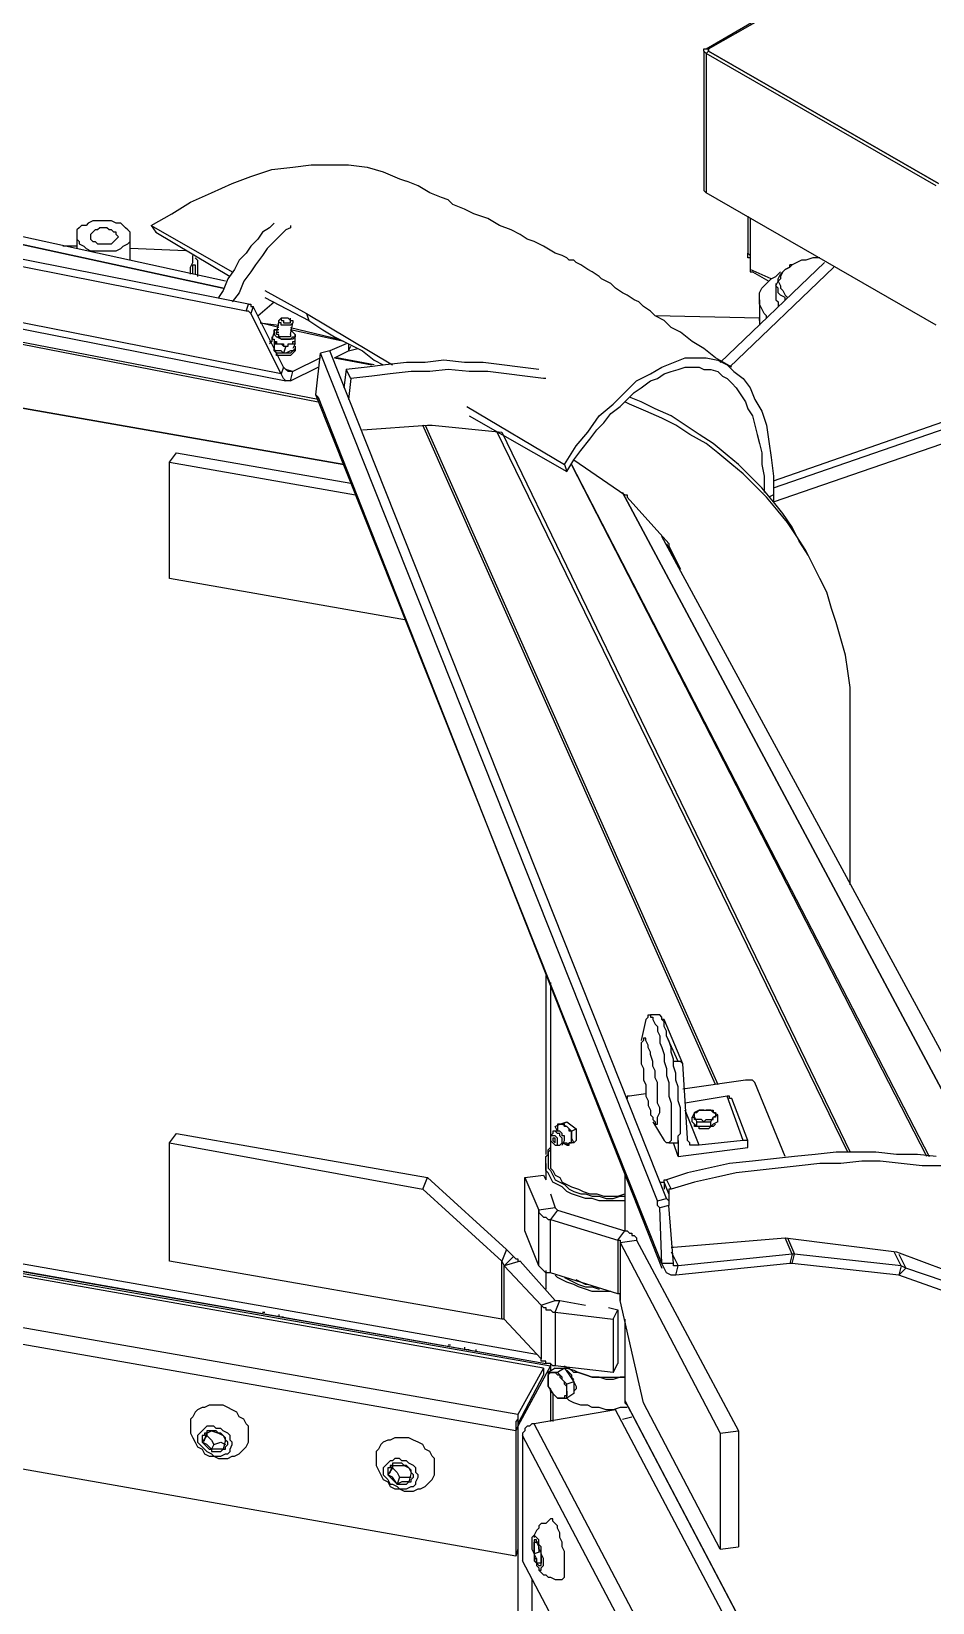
# Model space of a CAD drawing. Extents: x 3 to 592, y 5 to 207.
# Drawn here: x 193.94 to 207.63, y 78.35 to 102.22 of the extents above; entities that cross this region are included whole.
import ezdxf

# ---------------------------------------------------------------- set-up
doc = ezdxf.new("R2010")
doc.units = 0
doc.layers.get('0').update_dxf_attribs({"linetype": 'CONTINUOUS'})
picture_1 = doc.add_image_def('image3.jpg', size_in_pixel=(600, 560))

msp = doc.modelspace()

# ---------------------------------------------------------------- linework, layer by layer
at = {"color": 7}
for points in [[(204.187778, 101.952778), (207.398056, 103.8225)], [(204.223056, 101.952778), (207.503889, 103.8225)], [(204.223056, 101.952778), (207.433333, 103.787222)], [(197.202778, 97.966389), (171.061944, 103.152222)], [(197.238056, 98.072222), (171.097222, 103.258056)], [(196.85, 98.319167), (174.766111, 103.116944)], [(174.766111, 103.116944), (196.85, 98.319167)], [(196.885278, 98.425), (174.801389, 103.258056)], [(196.885278, 98.425), (174.801389, 103.258056)], [(197.731944, 97.013889), (170.885556, 102.305556)], [(170.920833, 102.199722), (197.8025, 96.908056)], [(204.187778, 101.882222), (204.1525, 101.9175), (204.1525, 101.952778), (204.187778, 101.952778)], [(204.1525, 101.9175), (204.1525, 99.800833)], [(204.187778, 101.952778), (204.223056, 101.952778)], [(204.223056, 101.9175), (204.187778, 101.882222)], [(204.223056, 101.9175), (204.223056, 101.952778)], [(204.223056, 101.952778), (204.223056, 101.9175)], [(207.715556, 99.906667), (204.223056, 101.9175)], [(204.223056, 101.9175), (207.715556, 99.906667)], [(204.187778, 101.882222), (204.187778, 99.765556)], [(207.680278, 99.871389), (204.187778, 101.882222)], [(198.296389, 96.625833), (173.460833, 101.423611)], [(173.496111, 101.423611), (198.296389, 96.590556)], [(198.684444, 95.638056), (173.531389, 100.047778)], [(173.531389, 100.047778), (198.684444, 95.638056)], [(195.756389, 99.271667), (196.073889, 99.448056), (196.356111, 99.624444), (196.673611, 99.765556), (196.991111, 99.906667), (197.273333, 100.0125), (197.590833, 100.118333), (197.908333, 100.153611), (198.190556, 100.188889), (198.472778, 100.188889), (198.755, 100.188889), (199.037222, 100.153611), (199.284167, 100.083056), (199.531111, 99.977222), (199.636944, 99.941944)], [(204.575833, 97.119722), (204.328889, 97.260833), (204.1525, 97.401944), (203.976111, 97.507778), (203.799722, 97.648889), (203.658611, 97.719444), (203.552778, 97.825278), (203.411667, 97.895833), (203.341111, 97.966389), (203.235278, 98.036944), (203.164722, 98.1075), (203.094167, 98.142778), (202.988333, 98.213333), (202.917778, 98.248611), (202.811944, 98.319167), (202.741389, 98.389722), (202.670833, 98.425), (202.600278, 98.460278), (202.565, 98.495556), (202.459167, 98.566111), (202.388611, 98.601389), (202.282778, 98.671944), (202.212222, 98.707222), (202.176944, 98.7425), (202.106389, 98.7425), (202.071111, 98.777778), (202.000556, 98.813056), (201.894722, 98.848333), (201.718333, 98.954167), (201.577222, 99.024722), (201.471389, 99.06), (201.365556, 99.130556), (201.224444, 99.201111), (201.048056, 99.271667), (200.871667, 99.3775), (200.66, 99.448056), (200.518889, 99.518611), (200.3425, 99.589167), (200.271944, 99.659722), (200.166111, 99.695), (199.989722, 99.765556), (199.813333, 99.871389), (199.636944, 99.941944)], [(204.187778, 99.765556), (204.1525, 99.800833)], [(207.680278, 97.754722), (204.187778, 99.765556)], [(205.210833, 95.391111), (217.663889, 99.730278)], [(205.210833, 95.285278), (217.663889, 99.589167)], [(197.626111, 99.306944), (197.555556, 99.236389), (197.449722, 99.165833), (197.379167, 99.06), (197.273333, 98.954167), (197.202778, 98.848333), (197.096944, 98.7425), (197.026389, 98.601389), (196.920556, 98.460278), (196.85, 98.283889), (196.779444, 98.178056)], [(204.822778, 99.412778), (204.822778, 98.848333)], [(204.858056, 99.3775), (204.858056, 98.601389)], [(205.210833, 95.073611), (217.805, 99.412778)], [(194.6275, 99.095278), (194.6275, 98.918889)], [(195.438889, 98.7425), (195.438889, 99.095278)], [(195.756389, 99.271667), (196.991111, 98.566111)], [(195.756389, 99.271667), (195.826944, 99.165833)], [(195.826944, 99.165833), (196.955833, 98.495556)], [(197.873056, 99.271667), (197.873056, 99.236389), (197.8025, 99.201111), (197.696667, 99.095278), (197.626111, 99.024722), (197.520278, 98.918889), (197.449722, 98.813056), (197.343889, 98.671944), (197.273333, 98.566111), (197.1675, 98.425), (197.096944, 98.248611), (196.991111, 98.1075)], [(194.6275, 98.954167), (194.415833, 98.954167)], [(196.285556, 98.883611), (195.438889, 98.918889)], [(196.356111, 98.636667), (196.391389, 98.707222), (196.391389, 98.777778), (196.391389, 98.813056)], [(204.858056, 98.777778), (204.822778, 98.777778), (204.822778, 98.813056), (204.822778, 98.848333)], [(204.822778, 98.848333), (204.858056, 98.813056)], [(196.356111, 98.530833), (196.356111, 98.566111), (196.356111, 98.636667)], [(196.391389, 98.530833), (196.391389, 98.566111), (196.391389, 98.601389), (196.391389, 98.636667), (196.391389, 98.671944), (196.426667, 98.671944), (196.426667, 98.636667), (196.426667, 98.601389), (196.426667, 98.566111), (196.426667, 98.530833)], [(196.426667, 98.777778), (196.461944, 98.7425), (196.461944, 98.707222), (196.461944, 98.636667), (196.461944, 98.530833), (196.461944, 98.495556)], [(204.399444, 97.190278), (205.986944, 98.707222)], [(206.128056, 98.636667), (204.540556, 97.119722)], [(204.858056, 98.777778), (204.858056, 98.7425)], [(204.858056, 98.601389), (204.858056, 98.566111), (204.893333, 98.566111)], [(205.175556, 98.460278), (204.858056, 98.601389)], [(204.893333, 98.566111), (205.140278, 98.425)], [(205.105, 97.860556), (205.105, 97.895833), (205.069722, 97.931111), (205.034444, 98.001667), (204.999167, 98.072222), (204.999167, 98.1075), (204.999167, 98.178056), (204.999167, 98.248611), (205.034444, 98.319167), (205.069722, 98.354444), (205.140278, 98.425), (205.175556, 98.460278), (205.246111, 98.495556), (205.316667, 98.566111)], [(205.387222, 98.142778), (205.387222, 98.178056), (205.316667, 98.213333), (205.281389, 98.248611), (205.281389, 98.319167), (205.246111, 98.354444), (205.281389, 98.425), (205.281389, 98.460278), (205.316667, 98.530833), (205.351944, 98.566111), (205.387222, 98.601389), (205.457778, 98.636667), (205.457778, 98.671944)], [(205.916389, 98.777778), (205.881111, 98.777778), (205.810556, 98.777778), (205.704722, 98.7425), (205.634167, 98.7425), (205.563611, 98.707222), (205.493056, 98.671944), (205.457778, 98.636667), (205.387222, 98.601389), (205.351944, 98.566111), (205.316667, 98.495556), (205.316667, 98.460278), (205.281389, 98.425), (205.316667, 98.354444), (205.316667, 98.319167), (205.351944, 98.283889), (205.387222, 98.213333), (205.4225, 98.178056)], [(205.493056, 98.671944), (205.457778, 98.671944)], [(205.246111, 98.389722), (205.246111, 98.178056)], [(197.379167, 97.895833), (197.626111, 98.1075)], [(197.485, 98.283889), (198.12, 97.931111)], [(197.485, 98.178056), (198.155278, 97.825278)], [(204.999167, 98.142778), (204.999167, 97.754722)], [(205.246111, 98.178056), (205.246111, 98.142778), (205.281389, 98.1075), (205.281389, 98.036944)], [(197.202778, 97.966389), (197.238056, 98.072222)], [(197.273333, 97.931111), (197.238056, 97.966389), (197.202778, 97.966389)], [(197.238056, 98.072222), (197.273333, 98.072222), (197.273333, 98.036944), (197.308611, 98.036944)], [(197.308611, 98.036944), (197.273333, 97.931111)], [(197.731944, 97.013889), (197.273333, 97.931111)], [(197.767222, 97.119722), (197.308611, 98.036944)], [(197.873056, 97.825278), (197.908333, 97.825278), (197.908333, 97.79), (197.873056, 97.754722), (197.837778, 97.754722), (197.8025, 97.754722), (197.767222, 97.754722), (197.731944, 97.754722), (197.731944, 97.79), (197.696667, 97.79), (197.696667, 97.825278), (197.731944, 97.860556)], [(197.873056, 97.825278), (197.873056, 97.860556)], [(198.12, 97.931111), (199.425278, 97.155)], [(198.12, 97.931111), (198.155278, 97.825278)], [(204.999167, 97.860556), (203.411667, 97.895833)], [(204.999167, 97.825278), (204.999167, 97.860556)], [(197.696667, 97.719444), (197.414444, 97.79)], [(197.414444, 97.79), (197.696667, 97.754722)], [(197.626111, 97.648889), (197.590833, 97.543056)], [(197.696667, 97.684167), (197.661389, 97.684167), (197.626111, 97.684167), (197.626111, 97.648889), (197.626111, 97.613611), (197.661389, 97.578333), (197.696667, 97.578333), (197.731944, 97.543056)], [(197.731944, 97.543056), (197.661389, 97.578333), (197.626111, 97.613611), (197.626111, 97.648889), (197.626111, 97.684167), (197.661389, 97.684167)], [(197.696667, 97.825278), (197.661389, 97.648889)], [(197.731944, 97.578333), (197.696667, 97.578333), (197.696667, 97.613611), (197.661389, 97.613611), (197.661389, 97.648889), (197.696667, 97.648889)], [(197.731944, 97.543056), (197.767222, 97.543056), (197.8025, 97.543056), (197.837778, 97.543056), (197.873056, 97.543056), (197.908333, 97.578333), (197.943611, 97.578333), (197.943611, 97.613611), (197.908333, 97.648889), (197.873056, 97.684167)], [(197.908333, 97.648889), (197.943611, 97.613611), (197.943611, 97.578333), (197.908333, 97.543056), (197.873056, 97.543056), (197.837778, 97.543056), (197.8025, 97.543056), (197.767222, 97.543056), (197.731944, 97.543056)], [(197.873056, 97.613611), (197.873056, 97.578333), (197.837778, 97.578333), (197.8025, 97.578333), (197.767222, 97.578333), (197.731944, 97.578333)], [(197.873056, 97.613611), (197.908333, 97.79)], [(197.873056, 97.719444), (198.613889, 97.543056)], [(198.684444, 97.507778), (197.873056, 97.684167)], [(198.155278, 97.825278), (198.366944, 97.684167), (198.543333, 97.578333), (198.755, 97.4725), (198.966667, 97.366667), (199.143056, 97.225556), (199.284167, 97.155)], [(197.555556, 97.4725), (197.590833, 97.507778)], [(197.555556, 97.507778), (197.590833, 97.507778)], [(197.590833, 97.578333), (197.590833, 97.507778)], [(197.590833, 97.578333), (197.590833, 97.543056)], [(197.590833, 97.543056), (197.626111, 97.543056), (197.626111, 97.507778)], [(197.626111, 97.507778), (197.661389, 97.507778), (197.661389, 97.4725)], [(197.626111, 97.507778), (197.661389, 97.4725)], [(197.626111, 97.507778), (197.626111, 97.4725)], [(197.626111, 97.4725), (197.626111, 97.401944)], [(197.626111, 97.4725), (197.661389, 97.4725)], [(197.943611, 97.437222), (197.943611, 97.401944), (197.908333, 97.366667), (197.873056, 97.366667), (197.8025, 97.331389), (197.767222, 97.331389), (197.731944, 97.366667), (197.661389, 97.366667), (197.626111, 97.366667), (197.626111, 97.401944)], [(197.943611, 97.437222), (197.943611, 97.401944), (197.943611, 97.366667), (197.908333, 97.366667), (197.873056, 97.331389), (197.8025, 97.331389), (197.767222, 97.331389), (197.731944, 97.331389), (197.661389, 97.331389), (197.626111, 97.366667)], [(197.661389, 97.4725), (197.696667, 97.4725), (197.731944, 97.4725)], [(197.731944, 97.4725), (197.767222, 97.4725), (197.767222, 97.437222), (197.8025, 97.437222), (197.837778, 97.437222)], [(197.731944, 97.4725), (197.767222, 97.437222)], [(197.8025, 97.437222), (197.767222, 97.331389)], [(197.767222, 97.437222), (197.8025, 97.437222), (197.837778, 97.437222)], [(197.767222, 97.437222), (197.8025, 97.437222)], [(197.8025, 97.437222), (197.837778, 97.437222)], [(197.837778, 97.437222), (197.837778, 97.4725), (197.873056, 97.4725), (197.908333, 97.4725)], [(197.908333, 97.4725), (197.908333, 97.507778), (197.943611, 97.507778)], [(197.908333, 97.4725), (197.908333, 97.507778), (197.943611, 97.507778)], [(197.908333, 97.4725), (197.943611, 97.4725)], [(197.943611, 97.4725), (197.908333, 97.401944)], [(197.943611, 97.507778), (197.943611, 97.578333)], [(197.943611, 97.4725), (197.943611, 97.507778)], [(197.943611, 97.366667), (197.943611, 97.401944)], [(198.719722, 97.4725), (198.472778, 97.366667)], [(198.755, 97.4725), (198.755, 97.366667)], [(198.755, 97.366667), (198.790278, 97.437222)], [(198.755, 97.366667), (198.896111, 97.401944)], [(197.943611, 97.366667), (197.908333, 97.331389), (197.873056, 97.296111), (197.8025, 97.296111), (197.767222, 97.296111), (197.731944, 97.296111), (197.661389, 97.296111), (197.661389, 97.331389)], [(198.331667, 97.260833), (197.908333, 97.049167)], [(198.261111, 96.696389), (198.331667, 97.331389)], [(198.472778, 97.366667), (198.331667, 97.331389)], [(198.472778, 97.366667), (198.331667, 97.331389)], [(203.446944, 84.455), (198.331667, 97.331389)], [(203.588056, 84.490278), (198.472778, 97.366667)], [(198.543333, 97.260833), (198.755, 97.366667)], [(198.543333, 97.260833), (199.107778, 97.155)], [(199.143056, 97.155), (198.578611, 97.260833)], [(201.647778, 97.084444), (201.365556, 97.119722), (201.083333, 97.155), (200.801111, 97.190278), (200.518889, 97.190278), (200.201389, 97.225556), (199.919167, 97.190278), (199.636944, 97.190278), (199.319444, 97.155), (199.037222, 97.119722), (198.719722, 97.084444)], [(202.035833, 95.638056), (202.212222, 95.920278), (202.388611, 96.131944), (202.565, 96.378889), (202.776667, 96.555278), (202.953056, 96.731667), (203.129444, 96.908056), (203.341111, 97.013889), (203.5175, 97.119722), (203.693889, 97.190278), (203.870278, 97.260833), (204.046667, 97.260833), (204.187778, 97.260833), (204.364167, 97.225556), (204.505278, 97.155), (204.611111, 97.049167), (204.752222, 96.943333), (204.858056, 96.802222), (204.928611, 96.625833), (205.034444, 96.449444), (205.105, 96.237778), (205.140278, 95.990833), (205.175556, 95.743889), (205.210833, 95.461667), (205.210833, 95.179444)], [(197.767222, 97.119722), (197.731944, 97.013889)], [(197.873056, 96.908056), (197.837778, 96.908056), (197.8025, 96.908056), (197.767222, 96.943333), (197.731944, 97.013889)], [(197.908333, 97.049167), (197.873056, 97.049167), (197.837778, 97.049167), (197.8025, 97.084444), (197.767222, 97.119722)], [(197.908333, 97.049167), (197.8025, 97.084444)], [(197.873056, 96.908056), (198.296389, 97.119722)], [(197.873056, 96.908056), (197.908333, 97.049167)], [(198.719722, 97.084444), (198.684444, 96.802222)], [(198.790278, 96.943333), (198.719722, 97.084444)], [(198.790278, 96.943333), (198.755, 96.625833)], [(201.753611, 96.943333), (201.718333, 96.943333), (201.436111, 96.978611), (201.153889, 97.013889), (200.871667, 97.049167), (200.589444, 97.049167), (200.271944, 97.084444), (199.989722, 97.049167), (199.7075, 97.049167), (199.39, 97.013889), (199.107778, 96.978611), (198.790278, 96.943333)], [(202.071111, 95.532222), (202.176944, 95.708611), (202.282778, 95.849722), (202.423889, 96.026111), (202.529722, 96.167222), (202.635556, 96.273056), (202.741389, 96.414167), (202.8825, 96.52), (202.988333, 96.625833), (203.094167, 96.731667), (203.2, 96.802222), (203.341111, 96.908056), (203.446944, 96.943333), (203.552778, 97.013889), (203.658611, 97.049167), (203.764444, 97.084444), (203.870278, 97.119722), (203.976111, 97.119722), (204.081944, 97.119722), (204.1525, 97.084444), (204.258333, 97.084444), (204.364167, 97.049167), (204.434722, 96.978611), (204.505278, 96.943333), (204.575833, 96.872778), (204.646389, 96.802222), (204.716944, 96.696389), (204.7875, 96.590556), (204.822778, 96.484722), (204.893333, 96.378889), (204.928611, 96.237778), (204.963889, 96.096667), (204.999167, 95.955556), (205.034444, 95.814444), (205.034444, 95.638056), (205.069722, 95.461667), (205.069722, 95.285278), (205.069722, 95.214722)], [(203.5175, 83.5025), (198.261111, 96.696389)], [(198.261111, 96.696389), (198.296389, 96.661111)], [(198.296389, 96.661111), (203.5175, 83.431944)], [(205.74, 94.262222), (205.598889, 94.473889), (205.493056, 94.685556), (205.351944, 94.897222), (205.210833, 95.073611), (205.034444, 95.285278), (204.858056, 95.461667), (204.681667, 95.638056), (204.505278, 95.779167), (204.293611, 95.955556), (204.081944, 96.096667), (203.870278, 96.237778), (203.658611, 96.378889), (203.411667, 96.484722), (203.2, 96.590556), (203.023611, 96.661111)], [(200.554167, 96.52), (202.035833, 95.638056)], [(206.375, 91.7575), (206.375, 92.004444), (206.375, 92.251389), (206.339722, 92.498333), (206.304444, 92.745278), (206.233889, 92.992222), (206.163333, 93.239167), (206.092778, 93.450833), (206.022222, 93.697778), (205.916389, 93.909444), (205.810556, 94.121111), (205.704722, 94.332778), (205.563611, 94.544444), (205.4225, 94.756111), (205.281389, 94.9325), (205.105, 95.144167), (204.928611, 95.320556), (204.752222, 95.496944), (204.575833, 95.638056), (204.364167, 95.814444), (204.187778, 95.955556), (203.940833, 96.096667), (203.729167, 96.237778), (203.5175, 96.343611), (203.270556, 96.449444), (203.023611, 96.555278), (202.953056, 96.590556)], [(198.966667, 96.167222), (199.954444, 96.237778)], [(204.328889, 86.218889), (199.883889, 96.237778)], [(199.919167, 96.237778), (204.364167, 86.218889)], [(199.954444, 96.237778), (199.989722, 96.237778), (200.025, 96.237778)], [(200.025, 96.237778), (201.083333, 96.131944)], [(200.589444, 96.378889), (202.071111, 95.532222)], [(206.339722, 85.195833), (201.012778, 96.131944)], [(201.083333, 96.131944), (206.375, 85.195833)], [(196.038611, 95.673333), (196.144444, 95.814444)], [(196.144444, 95.814444), (198.790278, 95.355833)], [(202.176944, 95.708611), (202.953056, 95.179444)], [(196.038611, 93.909444), (196.038611, 95.673333)], [(196.038611, 95.673333), (198.860833, 95.179444)], [(202.035833, 95.638056), (202.071111, 95.532222)], [(207.539167, 85.125278), (202.141667, 95.638056)], [(202.141667, 95.638056), (207.574444, 85.125278)], [(208.385833, 84.984167), (202.917778, 95.214722)], [(202.917778, 95.214722), (208.385833, 84.984167)], [(202.953056, 95.179444), (202.988333, 95.179444), (202.988333, 95.144167)], [(202.988333, 95.144167), (203.623333, 94.438611)], [(205.210833, 95.179444), (205.140278, 95.144167)], [(205.210833, 95.179444), (205.210833, 95.073611)], [(208.738611, 84.913611), (203.5175, 94.544444)], [(208.738611, 84.913611), (203.5175, 94.544444)], [(203.588056, 94.438611), (203.729167, 94.156389)], [(203.623333, 94.438611), (203.623333, 94.403333)], [(203.623333, 94.403333), (203.799722, 94.050556)], [(205.810556, 94.121111), (205.74, 94.262222)], [(199.636944, 93.274444), (196.038611, 93.909444)], [(206.375, 89.252778), (206.375, 91.7575)], [(201.753611, 87.876944), (201.753611, 85.160556)], [(201.824167, 87.771111), (201.824167, 85.231111)], [(201.824167, 87.735833), (201.824167, 85.4075)], [(203.270556, 87.206667), (203.2, 86.889167)], [(203.270556, 87.206667), (203.305833, 87.241944), (203.305833, 87.277222), (203.341111, 87.277222), (203.341111, 87.241944), (203.376389, 87.241944), (203.376389, 87.206667), (203.411667, 87.136111), (203.446944, 87.100833), (203.446944, 87.030278), (203.482222, 86.959722), (203.482222, 86.853889), (203.5175, 86.783333), (203.552778, 86.6775), (203.552778, 86.571667), (203.588056, 86.465833), (203.588056, 86.36), (203.623333, 86.254167), (203.623333, 86.148333), (203.623333, 86.0425), (203.658611, 85.936667), (203.658611, 85.866111), (203.658611, 85.760278)], [(203.446944, 87.277222), (203.341111, 87.277222)], [(203.799722, 85.760278), (203.799722, 85.866111), (203.764444, 85.971944), (203.764444, 86.077778), (203.764444, 86.183611), (203.729167, 86.289444), (203.729167, 86.395278), (203.693889, 86.501111), (203.693889, 86.606944), (203.658611, 86.712778), (203.658611, 86.783333), (203.623333, 86.889167), (203.588056, 86.959722), (203.588056, 87.030278), (203.552778, 87.100833), (203.552778, 87.171389), (203.5175, 87.206667), (203.5175, 87.241944), (203.482222, 87.277222), (203.446944, 87.277222)], [(203.552778, 87.206667), (203.5175, 87.206667)], [(203.835, 86.536389), (203.552778, 87.206667)], [(201.718333, 81.915), (173.496111, 86.889167)], [(173.531389, 87.065556), (201.6125, 82.126667)], [(173.566667, 86.959722), (201.753611, 81.985556)], [(173.601944, 86.889167), (201.824167, 81.950278)], [(173.637222, 86.924444), (201.753611, 81.985556)], [(203.764444, 86.571667), (203.588056, 86.959722)], [(203.764444, 86.571667), (203.693889, 86.571667)], [(203.835, 86.536389), (203.799722, 86.571667), (203.764444, 86.571667)], [(203.905556, 85.4075), (203.835, 86.536389)], [(204.7875, 86.289444), (203.835, 86.148333)], [(204.928611, 86.254167), (204.893333, 86.289444), (204.858056, 86.289444), (204.822778, 86.289444), (204.7875, 86.289444)], [(205.387222, 85.125278), (204.928611, 86.254167)], [(201.330278, 81.209444), (173.108056, 86.148333)], [(203.023611, 86.0425), (202.988333, 86.0425), (202.988333, 86.007222)], [(203.270556, 86.077778), (203.023611, 86.0425)], [(204.505278, 86.0425), (203.870278, 85.936667)], [(204.752222, 85.372222), (204.505278, 86.0425)], [(204.575833, 86.007222), (204.540556, 86.007222), (204.540556, 86.0425), (204.505278, 86.0425)], [(204.822778, 85.372222), (204.575833, 86.007222)], [(201.295, 80.9625), (173.072778, 85.901389)], [(203.658611, 85.760278), (203.658611, 85.654444), (203.658611, 85.583889), (203.658611, 85.513333), (203.658611, 85.478056), (203.658611, 85.4075), (203.658611, 85.372222), (203.623333, 85.336944), (203.588056, 85.336944), (203.552778, 85.372222)], [(203.729167, 85.336944), (203.764444, 85.336944), (203.764444, 85.372222), (203.764444, 85.4075), (203.764444, 85.442778), (203.799722, 85.478056), (203.799722, 85.548611), (203.799722, 85.619167), (203.799722, 85.689722), (203.799722, 85.760278)], [(204.081944, 85.301667), (203.870278, 85.830833)], [(204.011389, 85.795556), (203.976111, 85.725)], [(203.976111, 85.654444), (203.976111, 85.725)], [(203.976111, 85.725), (204.011389, 85.725)], [(204.011389, 85.795556), (204.046667, 85.795556), (204.081944, 85.830833), (204.117222, 85.830833), (204.1525, 85.830833), (204.187778, 85.830833)], [(204.081944, 85.830833), (204.011389, 85.795556)], [(204.011389, 85.725), (204.011389, 85.760278), (204.011389, 85.795556)], [(204.1525, 85.654444), (204.117222, 85.689722), (204.081944, 85.689722), (204.046667, 85.689722), (204.011389, 85.689722), (204.011389, 85.725)], [(204.011389, 85.725), (204.046667, 85.654444)], [(204.1525, 85.830833), (204.081944, 85.830833)], [(204.1525, 85.654444), (204.187778, 85.689722), (204.223056, 85.689722), (204.258333, 85.689722), (204.293611, 85.689722), (204.293611, 85.725)], [(204.187778, 85.830833), (204.223056, 85.830833), (204.258333, 85.830833), (204.293611, 85.830833), (204.293611, 85.795556)], [(204.258333, 85.830833), (204.187778, 85.830833)], [(204.293611, 85.795556), (204.258333, 85.830833)], [(204.258333, 85.654444), (204.293611, 85.725)], [(204.293611, 85.795556), (204.328889, 85.795556), (204.328889, 85.760278), (204.328889, 85.725), (204.293611, 85.725)], [(204.364167, 85.760278), (204.293611, 85.795556)], [(204.293611, 85.725), (204.364167, 85.760278)], [(204.364167, 85.654444), (204.364167, 85.760278)], [(196.038611, 85.336944), (196.144444, 85.478056)], [(196.144444, 85.478056), (199.954444, 84.807778)], [(201.859444, 85.478056), (201.824167, 85.442778)], [(201.965278, 85.301667), (202.000556, 85.336944), (202.000556, 85.372222), (202.000556, 85.4075), (201.965278, 85.442778), (201.965278, 85.478056), (201.93, 85.478056), (201.894722, 85.513333), (201.859444, 85.513333), (201.859444, 85.478056)], [(201.894722, 85.583889), (201.965278, 85.619167)], [(201.894722, 85.583889), (201.965278, 85.619167)], [(201.93, 85.513333), (201.894722, 85.583889)], [(201.93, 85.513333), (201.894722, 85.513333)], [(201.965278, 85.619167), (201.93, 85.619167), (201.93, 85.583889), (201.93, 85.548611), (201.93, 85.513333)], [(202.035833, 85.372222), (202.035833, 85.4075), (202.035833, 85.442778), (202.000556, 85.442778), (202.000556, 85.478056), (201.965278, 85.513333), (201.93, 85.513333)], [(201.965278, 85.619167), (202.071111, 85.654444)], [(202.071111, 85.583889), (202.035833, 85.583889), (202.035833, 85.619167), (202.000556, 85.619167), (201.965278, 85.619167)], [(201.965278, 85.619167), (202.000556, 85.619167)], [(202.000556, 85.619167), (202.071111, 85.654444)], [(202.000556, 85.619167), (202.071111, 85.583889)], [(202.071111, 85.654444), (202.212222, 85.548611)], [(202.141667, 85.4075), (202.141667, 85.442778), (202.141667, 85.478056), (202.141667, 85.513333), (202.106389, 85.513333), (202.106389, 85.548611), (202.071111, 85.583889)], [(202.071111, 85.583889), (202.141667, 85.513333)], [(202.141667, 85.513333), (202.212222, 85.548611)], [(202.141667, 85.513333), (202.141667, 85.4075)], [(202.212222, 85.548611), (202.212222, 85.372222)], [(203.376389, 85.654444), (203.552778, 85.372222)], [(204.011389, 85.619167), (203.976111, 85.654444)], [(204.046667, 85.583889), (204.011389, 85.619167)], [(204.046667, 85.583889), (204.011389, 85.583889), (204.011389, 85.619167)], [(204.046667, 85.583889), (204.046667, 85.654444)], [(204.046667, 85.654444), (204.081944, 85.654444), (204.1525, 85.654444)], [(204.1525, 85.583889), (204.046667, 85.583889)], [(204.328889, 85.619167), (204.293611, 85.583889), (204.258333, 85.583889), (204.223056, 85.548611), (204.187778, 85.548611), (204.117222, 85.548611), (204.081944, 85.548611), (204.081944, 85.583889)], [(204.1525, 85.654444), (204.187778, 85.654444), (204.258333, 85.654444)], [(204.258333, 85.583889), (204.1525, 85.583889)], [(204.258333, 85.583889), (204.258333, 85.654444)], [(204.293611, 85.619167), (204.258333, 85.583889)], [(204.364167, 85.654444), (204.293611, 85.619167)], [(196.038611, 83.537778), (196.038611, 85.336944)], [(196.038611, 85.336944), (199.883889, 84.631389)], [(201.788889, 84.878333), (201.753611, 84.913611), (201.753611, 84.984167), (201.753611, 85.054722), (201.753611, 85.125278), (201.788889, 85.160556), (201.788889, 85.231111), (201.824167, 85.266389)], [(201.824167, 85.231111), (201.788889, 85.195833), (201.788889, 85.125278), (201.788889, 85.09), (201.788889, 85.019444), (201.788889, 84.948889), (201.824167, 84.913611)], [(201.824167, 85.4075), (201.824167, 85.054722)], [(201.894722, 85.301667), (201.965278, 85.301667)], [(202.000556, 85.301667), (202.035833, 85.372222)], [(202.071111, 85.301667), (202.000556, 85.336944)], [(202.000556, 85.336944), (202.035833, 85.336944), (202.071111, 85.336944), (202.071111, 85.301667), (202.106389, 85.301667), (202.106389, 85.336944)], [(202.106389, 85.336944), (202.071111, 85.301667)], [(202.106389, 85.336944), (202.141667, 85.336944), (202.141667, 85.372222), (202.141667, 85.4075)], [(202.176944, 85.336944), (202.106389, 85.336944)], [(202.141667, 85.4075), (202.176944, 85.336944)], [(202.176944, 85.336944), (202.212222, 85.372222)], [(203.623333, 85.336944), (203.729167, 85.336944)], [(203.764444, 85.125278), (203.693889, 85.336944)], [(203.764444, 85.372222), (203.764444, 85.125278)], [(203.764444, 85.125278), (204.822778, 85.266389)], [(204.081944, 85.301667), (204.046667, 85.301667), (204.011389, 85.301667), (203.976111, 85.301667), (203.940833, 85.301667), (203.940833, 85.336944), (203.905556, 85.372222), (203.905556, 85.4075)], [(204.752222, 85.372222), (204.081944, 85.301667)], [(204.822778, 85.336944), (204.822778, 85.372222), (204.7875, 85.372222), (204.752222, 85.372222)], [(204.822778, 85.266389), (204.822778, 85.336944)], [(201.753611, 85.019444), (201.753611, 84.7725)], [(201.824167, 85.054722), (201.824167, 85.019444), (201.824167, 84.948889), (201.859444, 84.913611), (201.894722, 84.843056), (201.965278, 84.807778), (202.000556, 84.737222), (202.071111, 84.701944), (202.141667, 84.666667), (202.2475, 84.631389), (202.318056, 84.596111), (202.423889, 84.560833), (202.529722, 84.560833), (202.635556, 84.525556), (202.741389, 84.525556), (202.847222, 84.525556), (202.953056, 84.560833)], [(207.680278, 85.125278), (207.398056, 85.160556), (207.080556, 85.160556), (206.763056, 85.195833), (206.445556, 85.195833), (206.163333, 85.195833), (205.845833, 85.160556), (205.528333, 85.125278), (205.210833, 85.09), (204.893333, 85.054722), (204.540556, 85.019444), (204.223056, 84.948889), (203.905556, 84.878333), (203.588056, 84.7725)], [(207.786111, 84.984167), (207.468611, 84.984167), (207.151111, 85.019444), (206.833611, 85.054722), (206.551389, 85.054722), (206.233889, 85.019444), (205.916389, 85.019444), (205.598889, 84.984167), (205.281389, 84.948889), (204.963889, 84.913611), (204.646389, 84.878333), (204.328889, 84.807778), (204.011389, 84.737222), (203.658611, 84.631389)], [(199.883889, 84.631389), (199.954444, 84.807778)], [(199.954444, 84.807778), (201.153889, 83.714167)], [(201.436111, 84.807778), (201.718333, 84.843056)], [(201.436111, 84.807778), (201.647778, 84.313889)], [(201.436111, 83.996389), (201.436111, 84.807778)], [(201.718333, 84.843056), (201.753611, 84.7725)], [(202.953056, 84.455), (202.8825, 84.455), (202.776667, 84.455), (202.670833, 84.455), (202.565, 84.455), (202.459167, 84.490278), (202.353333, 84.490278), (202.2475, 84.525556), (202.141667, 84.560833), (202.071111, 84.596111), (202.000556, 84.666667), (201.93, 84.701944), (201.859444, 84.737222), (201.824167, 84.807778), (201.788889, 84.878333)], [(201.824167, 84.913611), (201.859444, 84.843056), (201.894722, 84.7725), (201.965278, 84.737222), (202.035833, 84.701944), (202.106389, 84.631389), (202.176944, 84.596111), (202.282778, 84.560833), (202.353333, 84.560833), (202.459167, 84.525556), (202.565, 84.525556), (202.670833, 84.490278), (202.776667, 84.490278), (202.8825, 84.525556), (202.953056, 84.525556)], [(202.953056, 84.878333), (202.953056, 83.996389)], [(203.482222, 84.737222), (203.5175, 84.737222), (203.552778, 84.737222)], [(203.552778, 84.737222), (203.552778, 84.7725)], [(203.552778, 84.737222), (203.552778, 84.7725), (203.588056, 84.7725)], [(203.623333, 84.560833), (203.552778, 84.737222)], [(203.552778, 84.737222), (203.552778, 84.631389)], [(203.588056, 84.7725), (203.658611, 84.631389)], [(199.883889, 84.631389), (201.083333, 83.537778)], [(201.824167, 84.560833), (201.894722, 84.349167)], [(203.446944, 84.455), (203.588056, 84.490278)], [(203.588056, 84.490278), (203.623333, 84.455), (203.623333, 84.419722), (203.623333, 84.384444)], [(203.658611, 84.631389), (203.623333, 84.631389), (203.623333, 84.596111), (203.623333, 84.560833)], [(203.623333, 84.560833), (203.623333, 84.384444)], [(201.894722, 84.349167), (201.647778, 84.313889)], [(201.647778, 84.313889), (201.647778, 84.278611), (201.683056, 84.243333), (201.718333, 84.208056), (201.753611, 84.208056), (201.788889, 84.172778), (201.824167, 84.172778)], [(201.647778, 83.467222), (201.647778, 84.313889)], [(201.93, 84.313889), (201.824167, 84.172778)], [(201.894722, 84.349167), (201.93, 84.313889)], [(201.93, 84.313889), (202.953056, 83.996389)], [(203.482222, 84.349167), (203.446944, 84.384444), (203.446944, 84.419722), (203.446944, 84.455)], [(203.623333, 84.384444), (203.482222, 84.349167)], [(203.5175, 83.5025), (203.482222, 84.349167)], [(203.693889, 83.5025), (203.623333, 84.384444)], [(201.295, 79.0575), (173.072778, 84.031667)], [(201.824167, 84.172778), (202.847222, 83.855278)], [(201.824167, 83.361389), (201.824167, 84.172778)], [(201.647778, 83.467222), (201.436111, 83.996389)], [(202.847222, 83.855278), (202.953056, 83.996389)], [(202.847222, 83.855278), (202.847222, 83.043889)], [(202.847222, 83.855278), (202.8825, 83.855278), (202.8825, 83.82)], [(202.8825, 83.82), (203.129444, 83.855278)], [(202.8825, 83.82), (202.8825, 82.938056)], [(202.8825, 83.82), (204.399444, 80.927222)], [(202.953056, 83.996389), (202.988333, 83.996389), (203.023611, 83.961111), (203.058889, 83.961111), (203.058889, 83.925833), (203.094167, 83.925833), (203.129444, 83.890556), (203.129444, 83.855278)], [(203.129444, 83.855278), (204.681667, 80.9625)], [(203.693889, 83.749444), (205.387222, 83.890556)], [(205.387222, 83.890556), (207.080556, 83.678889)], [(205.493056, 83.643611), (205.387222, 83.890556)], [(205.4225, 83.890556), (205.528333, 83.643611)], [(201.083333, 82.655833), (196.038611, 83.537778)], [(201.153889, 83.714167), (201.083333, 83.537778)], [(201.083333, 82.655833), (201.083333, 83.537778)], [(201.083333, 83.537778), (201.118611, 83.467222)], [(201.118611, 83.467222), (201.259722, 83.608333)], [(201.365556, 83.537778), (201.118611, 83.467222)], [(201.153889, 83.714167), (201.224444, 83.643611), (201.259722, 83.608333)], [(201.259722, 83.608333), (201.295, 83.573056), (201.330278, 83.573056), (201.330278, 83.537778), (201.365556, 83.537778)], [(201.365556, 83.537778), (201.894722, 82.938056)], [(203.658611, 83.749444), (203.693889, 83.749444)], [(203.658611, 83.678889), (203.764444, 83.467222)], [(205.493056, 83.643611), (203.764444, 83.467222)], [(205.493056, 83.643611), (205.457778, 83.5025)], [(205.528333, 83.643611), (205.493056, 83.643611)], [(205.493056, 83.5025), (205.528333, 83.643611)], [(207.151111, 83.467222), (205.528333, 83.643611)], [(207.151111, 83.467222), (207.045278, 83.678889)], [(207.080556, 83.678889), (208.5975, 83.114444)], [(207.115833, 83.643611), (207.221667, 83.431944)], [(201.118611, 83.467222), (201.683056, 82.8675)], [(201.118611, 82.655833), (201.118611, 83.467222)], [(201.824167, 83.361389), (201.788889, 83.361389), (201.753611, 83.361389), (201.718333, 83.396667), (201.683056, 83.431944), (201.647778, 83.467222)], [(201.753611, 83.396667), (201.753611, 83.114444)], [(202.847222, 83.043889), (201.824167, 83.361389)], [(202.459167, 83.079167), (202.353333, 83.114444), (202.2475, 83.149722), (202.176944, 83.185), (202.071111, 83.220278), (202.000556, 83.255556), (201.93, 83.290833), (201.894722, 83.326111)], [(202.035833, 83.290833), (202.106389, 83.255556), (202.176944, 83.220278), (202.2475, 83.185), (202.353333, 83.149722), (202.459167, 83.149722)], [(203.693889, 83.5025), (203.5175, 83.5025)], [(203.729167, 83.326111), (203.658611, 83.326111), (203.588056, 83.361389), (203.552778, 83.431944), (203.5175, 83.5025)], [(203.764444, 83.467222), (203.729167, 83.467222), (203.693889, 83.467222), (203.693889, 83.5025)], [(205.457778, 83.5025), (203.729167, 83.326111)], [(203.729167, 83.326111), (203.764444, 83.467222)], [(205.493056, 83.5025), (205.457778, 83.5025)], [(207.115833, 83.326111), (205.493056, 83.5025)], [(207.151111, 83.467222), (207.115833, 83.326111)], [(207.115833, 83.326111), (207.221667, 83.431944)], [(208.5975, 82.796944), (207.115833, 83.326111)], [(207.221667, 83.431944), (207.151111, 83.467222)], [(208.668056, 82.938056), (207.221667, 83.431944)], [(202.388611, 83.185), (202.353333, 83.185), (202.282778, 83.220278), (202.212222, 83.255556)], [(202.459167, 83.149722), (202.565, 83.114444)], [(202.741389, 83.079167), (202.670833, 83.079167), (202.565, 83.079167), (202.459167, 83.079167)], [(201.683056, 82.8675), (201.894722, 82.938056)], [(201.683056, 82.8675), (201.683056, 82.056111)], [(201.683056, 82.8675), (201.718333, 82.832222), (201.753611, 82.832222), (201.753611, 82.796944), (201.788889, 82.796944), (201.824167, 82.796944), (201.859444, 82.761667), (201.894722, 82.761667)], [(201.894722, 82.761667), (201.965278, 82.938056)], [(201.894722, 82.938056), (201.93, 82.938056), (201.965278, 82.938056)], [(201.965278, 82.938056), (202.353333, 82.8675)], [(202.706111, 82.832222), (202.847222, 82.796944)], [(202.8825, 83.043889), (202.847222, 83.043889)], [(202.8825, 82.938056), (202.8825, 83.043889)], [(203.235278, 81.385833), (202.8825, 82.938056)], [(197.449722, 82.761667), (197.485, 82.761667)], [(197.696667, 82.726389), (197.696667, 82.691111)], [(197.731944, 82.691111), (197.767222, 82.691111)], [(201.118611, 82.655833), (201.083333, 82.655833)], [(201.683056, 82.056111), (201.118611, 82.655833)], [(201.894722, 82.761667), (201.894722, 81.950278)], [(201.894722, 82.761667), (202.776667, 82.655833)], [(202.776667, 82.655833), (202.847222, 82.796944)], [(202.776667, 82.655833), (202.776667, 81.844444)], [(202.847222, 82.796944), (202.847222, 81.985556)], [(202.953056, 82.655833), (202.953056, 81.421111)], [(200.271944, 82.267778), (200.307222, 82.267778)], [(200.518889, 82.2325), (200.518889, 82.197222)], [(200.554167, 82.197222), (200.589444, 82.197222)], [(200.695278, 82.161944), (200.695278, 82.197222)], [(201.824167, 81.950278), (201.330278, 81.033056)], [(201.718333, 81.915), (201.330278, 81.209444)], [(201.894722, 81.950278), (201.859444, 81.950278), (201.824167, 81.985556), (201.788889, 81.985556), (201.753611, 81.985556), (201.753611, 82.020833), (201.718333, 82.020833), (201.683056, 82.020833), (201.683056, 82.056111)], [(201.718333, 81.915), (201.718333, 81.809167)], [(201.894722, 81.915), (201.788889, 81.844444)], [(201.824167, 81.985556), (201.824167, 81.879722)], [(201.824167, 81.950278), (201.824167, 81.879722)], [(202.776667, 81.844444), (201.894722, 81.950278)], [(201.894722, 81.915), (201.965278, 81.915)], [(202.035833, 81.915), (201.93, 81.844444)], [(201.965278, 81.915), (202.000556, 81.915), (202.035833, 81.915)], [(201.965278, 81.915), (202.035833, 81.915)], [(202.035833, 81.950278), (202.071111, 81.915), (202.176944, 81.879722), (202.2475, 81.844444), (202.353333, 81.809167), (202.459167, 81.773889)], [(202.035833, 81.915), (202.071111, 81.915)], [(202.035833, 81.915), (202.106389, 81.809167)], [(202.459167, 81.773889), (202.353333, 81.809167), (202.2475, 81.844444), (202.176944, 81.844444), (202.106389, 81.915), (202.071111, 81.915)], [(202.071111, 81.879722), (202.106389, 81.844444), (202.141667, 81.809167), (202.141667, 81.773889), (202.176944, 81.738611)], [(202.776667, 81.844444), (202.847222, 81.985556)], [(201.718333, 81.809167), (201.330278, 81.068333)], [(201.788889, 81.738611), (201.788889, 81.773889), (201.788889, 81.809167), (201.824167, 81.844444), (201.859444, 81.844444)], [(201.859444, 81.844444), (201.788889, 81.844444)], [(201.788889, 81.844444), (201.788889, 81.773889), (201.788889, 81.738611)], [(201.859444, 81.526944), (201.824167, 81.562222), (201.824167, 81.5975), (201.788889, 81.632778), (201.788889, 81.668056), (201.788889, 81.703333), (201.788889, 81.738611)], [(201.788889, 81.738611), (201.788889, 81.668056), (201.788889, 81.632778)], [(201.788889, 81.632778), (201.859444, 81.526944)], [(201.859444, 81.844444), (201.894722, 81.844444), (201.93, 81.809167), (201.965278, 81.809167), (201.965278, 81.773889), (202.000556, 81.738611)], [(201.93, 81.844444), (201.859444, 81.844444)], [(202.000556, 81.738611), (202.000556, 81.773889), (201.93, 81.844444)], [(202.071111, 81.668056), (202.000556, 81.738611)], [(202.071111, 81.562222), (202.071111, 81.5975), (202.071111, 81.632778), (202.035833, 81.668056), (202.035833, 81.703333), (202.000556, 81.738611)], [(202.176944, 81.703333), (202.071111, 81.668056)], [(202.071111, 81.562222), (202.071111, 81.5975), (202.071111, 81.668056)], [(202.106389, 81.809167), (202.176944, 81.703333)], [(202.176944, 81.703333), (202.176944, 81.5975)], [(202.176944, 81.703333), (202.212222, 81.632778), (202.212222, 81.5975), (202.176944, 81.562222)], [(202.459167, 81.773889), (202.565, 81.773889), (202.670833, 81.773889), (202.776667, 81.773889), (202.8825, 81.773889), (202.953056, 81.773889)], [(202.953056, 81.773889), (202.8825, 81.773889), (202.776667, 81.738611), (202.670833, 81.738611), (202.565, 81.773889), (202.459167, 81.773889)], [(201.824167, 81.5975), (201.824167, 81.103611)], [(201.824167, 81.5975), (201.824167, 81.103611)], [(202.000556, 81.456389), (201.965278, 81.456389), (201.93, 81.456389), (201.894722, 81.491667), (201.859444, 81.526944)], [(201.859444, 81.526944), (201.93, 81.456389)], [(201.859444, 81.526944), (201.859444, 81.103611)], [(201.93, 81.456389), (202.000556, 81.456389)], [(202.071111, 81.562222), (202.071111, 81.526944), (202.071111, 81.491667), (202.035833, 81.491667), (202.035833, 81.456389), (202.000556, 81.456389)], [(202.000556, 81.456389), (202.071111, 81.456389)], [(202.071111, 81.456389), (202.071111, 81.491667), (202.071111, 81.562222)], [(202.176944, 81.526944), (202.071111, 81.456389)], [(202.988333, 81.315278), (202.8825, 81.315278), (202.776667, 81.28), (202.670833, 81.28), (202.565, 81.315278), (202.459167, 81.315278), (202.388611, 81.350556), (202.282778, 81.350556), (202.176944, 81.385833), (202.106389, 81.421111), (202.071111, 81.456389)], [(202.176944, 81.5975), (202.176944, 81.526944)], [(202.953056, 81.421111), (211.525556, 65.122778)], [(202.953056, 81.421111), (202.953056, 81.385833), (202.988333, 81.350556)], [(204.399444, 79.163333), (203.235278, 81.385833)], [(197.238056, 80.786111), (197.238056, 80.821389), (197.238056, 80.891944), (197.238056, 80.9625), (197.238056, 81.033056), (197.202778, 81.068333), (197.1675, 81.138889), (197.096944, 81.174167), (197.061667, 81.244722), (196.991111, 81.28), (196.920556, 81.315278), (196.85, 81.350556), (196.779444, 81.350556), (196.708889, 81.350556), (196.638333, 81.350556), (196.567778, 81.315278), (196.5325, 81.315278), (196.461944, 81.28), (196.426667, 81.244722), (196.391389, 81.174167), (196.356111, 81.138889), (196.356111, 81.068333)], [(201.330278, 81.209444), (201.330278, 81.174167), (201.330278, 81.138889), (201.295, 81.103611), (201.295, 81.068333), (201.295, 81.033056), (201.295, 80.997778), (201.295, 80.9625)], [(201.330278, 81.209444), (201.330278, 81.068333)], [(202.811944, 81.28), (201.577222, 81.068333)], [(211.419722, 64.981667), (202.811944, 81.28)], [(202.917778, 81.138889), (203.058889, 81.174167)], [(202.988333, 81.350556), (211.560833, 65.052222)], [(196.356111, 81.068333), (196.356111, 80.997778), (196.356111, 80.927222), (196.391389, 80.856667), (196.426667, 80.786111), (196.461944, 80.715556), (196.5325, 80.680278), (196.567778, 80.609722), (196.638333, 80.574444)], [(196.603056, 80.927222), (196.567778, 80.927222), (196.567778, 80.891944), (196.5325, 80.891944), (196.5325, 80.856667), (196.5325, 80.821389), (196.5325, 80.786111)], [(196.5325, 80.786111), (196.567778, 80.821389), (196.603056, 80.927222)], [(196.779444, 80.927222), (196.744167, 80.9625), (196.708889, 80.9625), (196.673611, 80.9625), (196.638333, 80.9625), (196.603056, 80.9625), (196.603056, 80.927222)], [(196.603056, 80.927222), (196.673611, 80.9625), (196.779444, 80.927222)], [(196.603056, 80.927222), (196.603056, 80.891944)], [(196.885278, 80.821389), (196.885278, 80.856667), (196.85, 80.891944), (196.814722, 80.927222), (196.779444, 80.927222)], [(196.779444, 80.927222), (196.85, 80.891944), (196.885278, 80.821389)], [(201.330278, 81.033056), (201.295, 80.9625)], [(201.295, 80.9625), (201.295, 79.0575)], [(201.330278, 81.068333), (201.330278, 81.033056)], [(201.330278, 81.033056), (201.330278, 79.163333)], [(201.330278, 81.033056), (201.330278, 76.270556)], [(201.577222, 81.068333), (201.541944, 81.068333), (201.506667, 81.033056), (201.471389, 81.033056), (201.436111, 80.997778), (201.436111, 80.9625), (201.400833, 80.927222), (201.400833, 80.891944)], [(210.149722, 64.77), (201.577222, 81.068333)], [(204.399444, 80.927222), (204.681667, 80.9625)], [(204.399444, 80.927222), (204.399444, 79.163333)], [(204.681667, 80.9625), (204.681667, 79.198611)], [(196.603056, 80.891944), (196.5325, 80.786111)], [(196.5325, 80.786111), (196.567778, 80.750833), (196.603056, 80.715556), (196.638333, 80.680278), (196.673611, 80.680278)], [(196.673611, 80.680278), (196.603056, 80.750833), (196.5325, 80.786111)], [(196.603056, 80.891944), (196.673611, 80.821389), (196.708889, 80.750833)], [(196.638333, 80.574444), (196.708889, 80.574444), (196.779444, 80.539167), (196.85, 80.539167), (196.920556, 80.539167), (196.991111, 80.574444), (197.026389, 80.574444), (197.096944, 80.609722), (197.1675, 80.680278)], [(196.708889, 80.750833), (196.673611, 80.680278)], [(196.673611, 80.680278), (196.673611, 80.645), (196.708889, 80.645), (196.744167, 80.645), (196.779444, 80.645), (196.814722, 80.645), (196.85, 80.680278)], [(196.85, 80.680278), (196.744167, 80.680278), (196.673611, 80.680278)], [(196.708889, 80.750833), (196.814722, 80.786111), (196.885278, 80.750833)], [(196.85, 80.680278), (196.885278, 80.680278), (196.885278, 80.715556), (196.920556, 80.750833), (196.920556, 80.786111), (196.885278, 80.821389)], [(196.885278, 80.821389), (196.85, 80.680278)], [(197.1675, 80.680278), (197.202778, 80.715556), (197.238056, 80.786111)], [(200.060278, 80.292222), (200.060278, 80.3275), (200.060278, 80.398056), (200.060278, 80.468611), (200.060278, 80.539167), (200.025, 80.574444), (199.989722, 80.645), (199.919167, 80.680278), (199.883889, 80.750833), (199.813333, 80.786111), (199.742778, 80.821389), (199.672222, 80.856667), (199.601667, 80.856667), (199.531111, 80.856667), (199.460556, 80.856667), (199.39, 80.821389), (199.354722, 80.821389), (199.284167, 80.786111), (199.248889, 80.750833), (199.213611, 80.680278), (199.178333, 80.645), (199.178333, 80.574444)], [(209.973333, 64.593611), (201.400833, 80.891944)], [(201.400833, 80.891944), (201.400833, 78.986944)], [(199.178333, 80.574444), (199.178333, 80.503889), (199.178333, 80.433333), (199.213611, 80.362778), (199.248889, 80.292222), (199.284167, 80.221667), (199.354722, 80.186389), (199.39, 80.115833), (199.460556, 80.080556)], [(199.425278, 80.433333), (199.39, 80.433333), (199.39, 80.398056), (199.354722, 80.398056), (199.354722, 80.362778), (199.354722, 80.3275), (199.354722, 80.292222)], [(199.354722, 80.292222), (199.39, 80.3275), (199.425278, 80.433333)], [(199.601667, 80.433333), (199.566389, 80.468611), (199.531111, 80.468611), (199.495833, 80.468611), (199.460556, 80.468611), (199.425278, 80.468611), (199.425278, 80.433333)], [(199.425278, 80.433333), (199.495833, 80.433333), (199.601667, 80.433333)], [(199.425278, 80.433333), (199.425278, 80.398056)], [(199.7075, 80.3275), (199.7075, 80.362778), (199.672222, 80.398056), (199.636944, 80.433333), (199.601667, 80.433333)], [(199.601667, 80.433333), (199.672222, 80.398056), (199.7075, 80.3275)], [(199.425278, 80.398056), (199.354722, 80.292222)], [(199.354722, 80.292222), (199.39, 80.256944), (199.425278, 80.221667), (199.460556, 80.186389), (199.495833, 80.151111)], [(199.495833, 80.151111), (199.425278, 80.256944), (199.354722, 80.292222)], [(199.425278, 80.398056), (199.495833, 80.3275), (199.531111, 80.256944)], [(199.531111, 80.256944), (199.495833, 80.151111)], [(199.531111, 80.256944), (199.636944, 80.256944), (199.7075, 80.256944)], [(199.672222, 80.186389), (199.7075, 80.186389), (199.7075, 80.221667), (199.742778, 80.256944), (199.742778, 80.292222), (199.7075, 80.3275)], [(199.7075, 80.3275), (199.672222, 80.186389)], [(199.989722, 80.186389), (200.025, 80.221667), (200.060278, 80.292222)], [(199.460556, 80.080556), (199.531111, 80.080556), (199.601667, 80.045278), (199.672222, 80.045278), (199.742778, 80.045278), (199.813333, 80.080556), (199.848611, 80.080556), (199.919167, 80.115833), (199.989722, 80.186389)], [(199.495833, 80.151111), (199.531111, 80.151111), (199.566389, 80.151111), (199.601667, 80.151111), (199.636944, 80.151111), (199.672222, 80.186389)], [(199.672222, 80.186389), (199.566389, 80.186389), (199.495833, 80.151111)], [(201.824167, 79.621944), (201.788889, 79.586667), (201.753611, 79.551389), (201.683056, 79.551389), (201.647778, 79.516111), (201.647778, 79.480833), (201.6125, 79.445556), (201.577222, 79.375), (201.577222, 79.339722)], [(202.035833, 78.916389), (202.035833, 78.986944), (202.035833, 79.0575), (202.035833, 79.128056), (202.000556, 79.198611), (202.000556, 79.269167), (201.965278, 79.339722), (201.965278, 79.410278), (201.93, 79.480833), (201.93, 79.516111), (201.894722, 79.551389), (201.859444, 79.586667), (201.859444, 79.621944), (201.824167, 79.621944)], [(201.6125, 79.269167), (201.6125, 79.304444), (201.577222, 79.304444), (201.577222, 79.269167)], [(201.577222, 79.269167), (201.577222, 79.233889), (201.577222, 79.198611), (201.577222, 79.163333), (201.577222, 79.128056), (201.577222, 79.092778)], [(201.577222, 79.269167), (201.6125, 79.269167)], [(201.577222, 79.092778), (201.577222, 79.128056), (201.577222, 79.269167)], [(201.683056, 79.092778), (201.683056, 79.128056), (201.647778, 79.163333), (201.647778, 79.198611), (201.647778, 79.233889), (201.647778, 79.269167), (201.6125, 79.269167)], [(201.6125, 79.269167), (201.647778, 79.198611), (201.647778, 79.128056)], [(201.330278, 79.163333), (201.295, 79.0575)], [(201.683056, 79.128056), (201.577222, 79.092778)], [(201.577222, 79.092778), (201.577222, 79.0575), (201.577222, 79.022222), (201.6125, 79.022222), (201.6125, 78.986944), (201.6125, 78.951667)], [(201.6125, 78.951667), (201.6125, 79.022222), (201.577222, 79.092778)], [(201.683056, 78.951667), (201.683056, 78.986944), (201.683056, 79.022222), (201.683056, 79.0575), (201.683056, 79.092778)], [(201.683056, 79.092778), (201.683056, 78.951667)], [(204.399444, 79.163333), (204.681667, 79.198611)], [(209.973333, 62.688611), (201.400833, 78.986944)], [(201.6125, 78.951667), (201.647778, 78.916389), (201.683056, 78.916389), (201.683056, 78.951667)], [(201.683056, 78.951667), (201.6125, 78.951667)], [(201.683056, 78.951667), (201.647778, 78.951667), (201.6125, 78.951667)], [(201.647778, 78.845833), (201.683056, 78.810556), (201.718333, 78.775278), (201.753611, 78.775278), (201.788889, 78.74), (201.824167, 78.74), (201.894722, 78.704722), (201.93, 78.704722), (201.965278, 78.704722)], [(201.965278, 78.704722), (202.000556, 78.704722), (202.035833, 78.74), (202.035833, 78.775278), (202.035833, 78.810556), (202.035833, 78.845833), (202.035833, 78.916389)], [(201.541944, 78.704722), (201.541944, 76.129444)]]:
    msp.add_lwpolyline(points, dxfattribs=at)
for points in [[(195.438889, 99.095278), (195.438889, 99.130556), (195.438889, 99.165833), (195.403611, 99.201111), (195.368333, 99.236389), (195.333056, 99.271667), (195.297778, 99.306944), (195.227222, 99.306944), (195.156667, 99.342222), (195.086111, 99.342222), (195.015556, 99.342222), (194.945, 99.342222), (194.874444, 99.342222), (194.803889, 99.306944), (194.768611, 99.271667), (194.698056, 99.271667), (194.662778, 99.236389), (194.6275, 99.201111), (194.6275, 99.130556), (194.6275, 99.095278), (194.6275, 99.06), (194.662778, 99.024722), (194.662778, 98.989444), (194.733333, 98.954167), (194.768611, 98.918889), (194.839167, 98.883611), (194.874444, 98.883611), (194.945, 98.883611), (195.015556, 98.883611), (195.086111, 98.883611), (195.156667, 98.883611), (195.227222, 98.883611), (195.297778, 98.918889), (195.333056, 98.954167), (195.403611, 98.989444), (195.438889, 99.024722), (195.438889, 99.06)], [(195.2625, 99.095278), (195.227222, 99.130556), (195.227222, 99.165833), (195.191944, 99.165833), (195.156667, 99.201111), (195.121389, 99.201111), (195.086111, 99.236389), (195.015556, 99.236389), (194.980278, 99.236389), (194.945, 99.201111), (194.909722, 99.201111), (194.874444, 99.165833), (194.839167, 99.130556), (194.839167, 99.095278), (194.839167, 99.06), (194.874444, 99.024722), (194.909722, 99.024722), (194.945, 98.989444), (195.015556, 98.989444), (195.050833, 98.989444), (195.086111, 98.989444), (195.156667, 98.989444), (195.191944, 99.024722), (195.227222, 99.06)], [(197.767222, 97.860556), (197.731944, 97.860556), (197.731944, 97.825278), (197.767222, 97.825278), (197.767222, 97.79), (197.8025, 97.79), (197.837778, 97.79), (197.873056, 97.79), (197.873056, 97.825278), (197.837778, 97.860556), (197.8025, 97.860556)], [(203.446944, 85.936667), (203.446944, 86.007222), (203.446944, 86.077778), (203.446944, 86.148333), (203.446944, 86.254167), (203.411667, 86.324722), (203.411667, 86.430556), (203.376389, 86.501111), (203.376389, 86.571667), (203.341111, 86.6775), (203.341111, 86.712778), (203.305833, 86.783333), (203.305833, 86.818611), (203.270556, 86.889167), (203.270556, 86.924444), (203.235278, 86.924444), (203.235278, 86.889167), (203.2, 86.853889), (203.2, 86.818611), (203.2, 86.748056), (203.2, 86.712778), (203.2, 86.642222), (203.2, 86.536389), (203.235278, 86.465833), (203.235278, 86.395278), (203.235278, 86.289444), (203.270556, 86.218889), (203.270556, 86.113056), (203.270556, 86.0425), (203.305833, 85.971944), (203.305833, 85.901389), (203.341111, 85.830833), (203.341111, 85.760278), (203.376389, 85.725), (203.376389, 85.689722), (203.411667, 85.654444), (203.411667, 85.619167), (203.446944, 85.619167), (203.446944, 85.654444), (203.446944, 85.689722), (203.446944, 85.725), (203.482222, 85.795556), (203.482222, 85.866111)], [(201.894722, 85.301667), (201.93, 85.301667), (201.93, 85.336944), (201.93, 85.372222), (201.93, 85.4075), (201.894722, 85.442778), (201.859444, 85.442778), (201.824167, 85.442778), (201.824167, 85.4075), (201.824167, 85.372222), (201.859444, 85.336944)], [(201.894722, 85.336944), (201.894722, 85.372222), (201.894722, 85.4075), (201.859444, 85.4075), (201.859444, 85.372222)], [(196.955833, 80.680278), (196.991111, 80.750833), (196.991111, 80.786111), (196.955833, 80.821389), (196.955833, 80.891944), (196.920556, 80.927222), (196.85, 80.9625), (196.814722, 80.997778), (196.744167, 80.997778), (196.708889, 81.033056), (196.638333, 81.033056), (196.603056, 81.033056), (196.567778, 80.997778), (196.5325, 80.9625), (196.497222, 80.927222), (196.461944, 80.891944), (196.461944, 80.856667), (196.461944, 80.786111), (196.497222, 80.750833), (196.5325, 80.715556), (196.567778, 80.680278), (196.603056, 80.645), (196.673611, 80.609722), (196.708889, 80.574444), (196.779444, 80.574444), (196.814722, 80.574444), (196.885278, 80.609722), (196.920556, 80.609722), (196.955833, 80.645)], [(199.778056, 80.186389), (199.813333, 80.256944), (199.813333, 80.292222), (199.778056, 80.3275), (199.778056, 80.398056), (199.742778, 80.433333), (199.672222, 80.468611), (199.636944, 80.503889), (199.566389, 80.503889), (199.531111, 80.539167), (199.460556, 80.539167), (199.425278, 80.503889), (199.39, 80.503889), (199.354722, 80.468611), (199.319444, 80.433333), (199.284167, 80.398056), (199.284167, 80.362778), (199.284167, 80.292222), (199.319444, 80.256944), (199.354722, 80.221667), (199.39, 80.151111), (199.425278, 80.151111), (199.495833, 80.115833), (199.531111, 80.080556), (199.601667, 80.080556), (199.636944, 80.080556), (199.7075, 80.115833), (199.742778, 80.115833), (199.778056, 80.151111)], [(201.718333, 78.986944), (201.718333, 79.022222), (201.683056, 79.092778), (201.683056, 79.128056), (201.683056, 79.198611), (201.647778, 79.233889), (201.647778, 79.304444), (201.6125, 79.339722), (201.577222, 79.375), (201.541944, 79.339722), (201.541944, 79.304444), (201.541944, 79.269167), (201.541944, 79.233889), (201.541944, 79.163333), (201.577222, 79.092778), (201.577222, 79.0575), (201.577222, 78.986944), (201.6125, 78.951667), (201.6125, 78.916389), (201.647778, 78.881111), (201.647778, 78.845833), (201.683056, 78.845833), (201.683056, 78.881111), (201.718333, 78.916389)]]:
    msp.add_lwpolyline(points, close=True, dxfattribs=at)

# ---------------------------------------------------------------- pictures from other files: only their frames are drawn
image = msp.add_image(picture_1, insert=(160.681648, 50.463991), size_in_units=(87.012, 81.44024))
image.dxf.flags = 7

doc.saveas('drawing.dxf')
